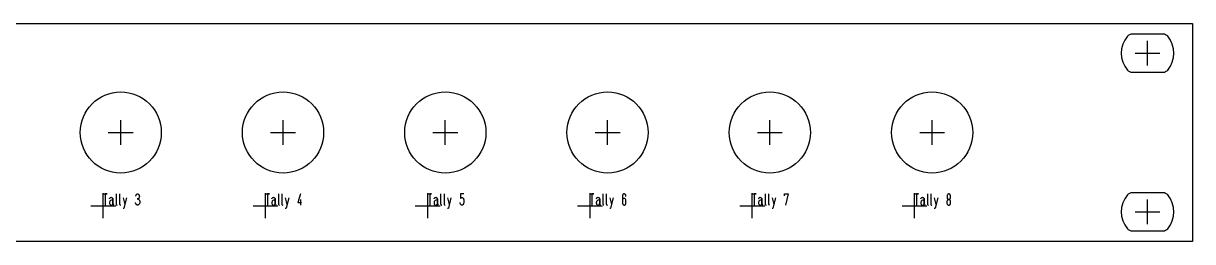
# Model space of a CAD drawing. Header units: millimetres. Extents: x -2 to 483, y -2 to 44.
# Drawn here: x 249.6 to 483, y 0 to 43.6 of the extents above; entities that cross this region are included whole.
import ezdxf

# ---------------------------------------------------------------- set-up
doc = ezdxf.new("R2010")
doc.units = ezdxf.units.MM
for name, color, linetype in [('Bezugspunkte', 1, 'CONTINUOUS'), ('Gravur', 7, 'CONTINUOUS'), ('Kontur', 7, 'CONTINUOUS')]:
    doc.layers.add(name, color=color, linetype=linetype)

msp = doc.modelspace()

# ---------------------------------------------------------------- linework, layer by layer
at = {"layer": 'Bezugspunkte', "color": 1, "linetype": 'CONTINUOUS'}
for p, q in [((474, 35.169), (474, 40.131)), ((471.519, 37.65), (476.481, 37.65)), ((269.028, 19.319), (269.028, 24.281)), ((301.422, 19.319), (301.422, 24.281)), ((333.816, 19.319), (333.816, 24.281)), ((366.21, 19.319), (366.21, 24.281)), ((398.603, 19.319), (398.603, 24.281)), ((430.997, 19.319), (430.997, 24.281)), ((266.547, 21.8), (271.509, 21.8)), ((298.941, 21.8), (303.903, 21.8)), ((331.335, 21.8), (336.297, 21.8)), ((363.729, 21.8), (368.691, 21.8)), ((396.122, 21.8), (401.084, 21.8)), ((428.516, 21.8), (433.478, 21.8)), ((265.534, 4.702), (265.534, 9.664)), ((297.924, 4.702), (297.924, 9.664)), ((330.313, 4.702), (330.313, 9.664)), ((362.703, 4.702), (362.703, 9.664)), ((395.093, 4.702), (395.093, 9.664)), ((427.483, 4.702), (427.483, 9.664)), ((263.053, 7.183), (268.015, 7.183)), ((295.443, 7.183), (300.405, 7.183)), ((327.832, 7.183), (332.794, 7.183)), ((360.222, 7.183), (365.184, 7.183)), ((392.612, 7.183), (397.574, 7.183)), ((425.002, 7.183), (429.964, 7.183)), ((474, 3.469), (474, 8.431)), ((471.519, 5.95), (476.481, 5.95))]:
    msp.add_line(p, q, dxfattribs=at)
at = {"layer": 'Gravur', "color": 255, "linetype": 'CONTINUOUS'}
for p, q in [((265.53444, 9.553), (266.30056, 9.553)), ((266.30056, 9.553), (265.9175, 9.553)), ((265.9175, 9.553), (265.9175, 7.283)), ((268.10175, 9.553), (268.10175, 7.56675)), ((268.78275, 9.552), (268.78275, 7.56575)), ((272.07549, 9.29116), (272.12032, 9.37444)), ((272.12032, 9.37444), (272.17774, 9.44261)), ((272.17774, 9.44261), (272.24495, 9.49237)), ((272.24495, 9.49237), (272.31871, 9.5213)), ((272.31871, 9.5213), (272.39542, 9.52801)), ((272.39542, 9.52801), (272.47138, 9.51217)), ((272.47138, 9.51217), (272.54155, 9.4766)), ((272.54155, 9.4766), (272.60504, 9.42319)), ((272.60504, 9.42319), (272.65932, 9.35404)), ((272.65932, 9.35404), (272.70224, 9.27192)), ((297.92444, 9.553), (298.69056, 9.553)), ((298.69056, 9.553), (298.3075, 9.553)), ((298.3075, 9.553), (298.3075, 7.283)), ((300.49175, 9.553), (300.49175, 7.56675)), ((301.17275, 9.552), (301.17275, 7.56575)), ((304.93231, 9.55), (304.379, 7.8475)), ((330.31344, 9.553), (331.07956, 9.553)), ((331.07956, 9.553), (330.6965, 9.553)), ((330.6965, 9.553), (330.6965, 7.283)), ((332.88075, 9.553), (332.88075, 7.56675)), ((333.56175, 9.552), (333.56175, 7.56575)), ((337.49156, 9.55), (336.85312, 9.55)), ((336.85312, 9.55), (336.85312, 8.58525)), ((362.70344, 9.553), (363.46956, 9.553)), ((363.46956, 9.553), (363.0865, 9.553)), ((363.0865, 9.553), (363.0865, 7.283)), ((365.27075, 9.553), (365.27075, 7.56675)), ((365.95175, 9.552), (365.95175, 7.56575)), ((369.22737, 9.36315), (369.19066, 9.28107)), ((369.2758, 9.4336), (369.22737, 9.36315)), ((369.33395, 9.48947), (369.2758, 9.4336)), ((369.39939, 9.52845), (369.33395, 9.48947)), ((369.4694, 9.54891), (369.39939, 9.52845)), ((369.54106, 9.55), (369.4694, 9.54891)), ((369.61021, 9.53248), (369.54106, 9.55)), ((369.6757, 9.49807), (369.61021, 9.53248)), ((369.73523, 9.448), (369.6757, 9.49807)), ((369.78672, 9.384), (369.73523, 9.448)), ((369.82835, 9.30832), (369.78672, 9.384)), ((395.09344, 9.553), (395.85956, 9.553)), ((395.85956, 9.553), (395.4765, 9.553)), ((395.4765, 9.553), (395.4765, 7.283)), ((397.66075, 9.553), (397.66075, 7.56675)), ((398.34175, 9.552), (398.34175, 7.56575)), ((401.548, 9.15275), (401.548, 9.55)), ((401.548, 9.55), (402.27156, 9.55)), ((402.27156, 9.55), (401.71825, 7.28)), ((427.48344, 9.553), (428.24956, 9.553)), ((428.24956, 9.553), (427.8665, 9.553)), ((427.8665, 9.553), (427.8665, 7.283)), ((430.05075, 9.553), (430.05075, 7.56675)), ((430.73175, 9.552), (430.73175, 7.56575)), ((434.05485, 9.37906), (434.01428, 9.29298)), ((434.10876, 9.45095), (434.05485, 9.37906)), ((434.17333, 9.50504), (434.10876, 9.45095)), ((434.24529, 9.53862), (434.17333, 9.50504)), ((434.32106, 9.55), (434.24529, 9.53862)), ((434.39683, 9.53862), (434.32106, 9.55)), ((434.4688, 9.50504), (434.39683, 9.53862)), ((434.53336, 9.45095), (434.4688, 9.50504)), ((434.58728, 9.37906), (434.53336, 9.45095)), ((434.62784, 9.29298), (434.58728, 9.37906)), ((266.78244, 8.5315), (266.81401, 8.62079)), ((266.80275, 7.89334), (266.78916, 7.79389)), ((266.78916, 7.79389), (266.79162, 7.69285)), ((266.79162, 7.69285), (266.81001, 7.59478)), ((266.83177, 7.98674), (266.80275, 7.89334)), ((266.81001, 7.59478), (266.8435, 7.50408)), ((266.81401, 8.62079), (266.85858, 8.69961)), ((266.87491, 8.06987), (266.83177, 7.98674)), ((266.8435, 7.50408), (266.89059, 7.42485)), ((266.85858, 8.69961), (266.91427, 8.76464)), ((266.93023, 8.13899), (266.87491, 8.06987)), ((266.89059, 7.42485), (266.94916, 7.36065)), ((266.91427, 8.76464), (266.97875, 8.81316)), ((266.99525, 8.191), (266.93023, 8.13899)), ((266.94916, 7.36065), (267.01657, 7.31437)), ((266.97875, 8.81316), (267.04929, 8.84311)), ((267.37831, 8.36125), (266.99525, 8.191)), ((267.01657, 7.31437), (267.08978, 7.28809)), ((267.04929, 8.84311), (267.12294, 8.85323)), ((267.08978, 7.28809), (267.1655, 7.283)), ((267.12294, 8.85323), (267.19658, 8.84311)), ((267.1655, 7.283), (267.23094, 7.29551)), ((267.19658, 8.84311), (267.26713, 8.81316)), ((267.23094, 7.29551), (267.29288, 7.32629)), ((267.26713, 8.81316), (267.3316, 8.76464)), ((267.29288, 7.32629), (267.34849, 7.37394)), ((267.3316, 8.76464), (267.3873, 8.69961)), ((267.34849, 7.37394), (267.39524, 7.43626)), ((267.41602, 8.38497), (267.37831, 8.36125)), ((267.3873, 8.69961), (267.43187, 8.62079)), ((267.39524, 7.43626), (267.43097, 7.51041)), ((267.445, 8.42493), (267.41602, 8.38497)), ((267.43097, 7.51041), (267.45405, 7.593)), ((267.43187, 8.62079), (267.46344, 8.5315)), ((267.46152, 8.47597), (267.445, 8.42493)), ((267.45405, 7.593), (267.46344, 7.68025)), ((267.46344, 8.5315), (267.46152, 8.47597)), ((267.46344, 7.68025), (267.46344, 8.5315)), ((267.46344, 8.5315), (267.46344, 7.68025)), ((267.46344, 7.68025), (267.48326, 7.56614)), ((267.48326, 7.56614), (267.51924, 7.45928)), ((267.51924, 7.45928), (267.57002, 7.3637)), ((267.57002, 7.3637), (267.63369, 7.283)), ((268.10175, 7.56675), (268.11345, 7.49627)), ((268.11345, 7.49627), (268.13675, 7.4311)), ((268.13675, 7.4311), (268.17045, 7.3746)), ((268.17045, 7.3746), (268.21283, 7.32967)), ((268.21283, 7.32967), (268.2617, 7.2986)), ((268.2617, 7.2986), (268.31456, 7.283)), ((268.78275, 7.56575), (268.79445, 7.49527)), ((268.79445, 7.49527), (268.81775, 7.4301)), ((268.81775, 7.4301), (268.85145, 7.3736)), ((268.85145, 7.3736), (268.89383, 7.32867)), ((268.89383, 7.32867), (268.9427, 7.2976)), ((268.9427, 7.2976), (268.99556, 7.282)), ((269.47794, 8.7565), (269.81844, 7.3945)), ((270.15894, 8.7565), (269.64819, 6.7135)), ((272.00432, 7.68564), (271.989, 7.79075)), ((272.03471, 7.58652), (272.00432, 7.68564)), ((272.03156, 9.096), (272.04542, 9.19683)), ((272.07901, 7.4972), (272.03471, 7.58652)), ((272.04542, 9.19683), (272.07549, 9.29116)), ((272.13552, 7.42111), (272.07901, 7.4972)), ((272.20206, 7.36116), (272.13552, 7.42111)), ((272.27609, 7.31965), (272.20206, 7.36116)), ((272.35477, 7.29818), (272.27609, 7.31965)), ((272.3295, 8.5285), (272.41586, 8.53143)), ((272.40456, 8.52683), (272.3295, 8.5285)), ((272.43508, 7.29757), (272.35477, 7.29818)), ((272.47838, 8.54503), (272.40456, 8.52683)), ((272.41586, 8.53143), (272.50113, 8.513)), ((272.51394, 7.31783), (272.43508, 7.29757)), ((272.54803, 8.5824), (272.47838, 8.54503)), ((272.50113, 8.513), (272.58237, 8.47385)), ((272.59431, 7.36006), (272.51394, 7.31783)), ((272.61073, 8.63744), (272.54803, 8.5824)), ((272.58237, 8.47385), (272.65678, 8.41534)), ((272.66743, 7.42139), (272.59431, 7.36006)), ((272.664, 8.70797), (272.61073, 8.63744)), ((272.65678, 8.41534), (272.72178, 8.33947)), ((272.70573, 8.79118), (272.664, 8.70797)), ((272.73078, 7.49969), (272.66743, 7.42139)), ((272.70224, 9.27192), (272.7321, 9.18008)), ((272.73424, 8.88378), (272.70573, 8.79118)), ((272.72178, 8.33947), (272.77513, 8.24889)), ((272.78216, 7.59228), (272.73078, 7.49969)), ((272.7321, 9.18008), (272.74769, 9.08216)), ((272.74842, 8.98207), (272.73424, 8.88378)), ((272.74769, 9.08216), (272.74842, 8.98207)), ((272.77513, 8.24889), (272.81498, 8.1467)), ((272.81981, 7.69594), (272.78216, 7.59228)), ((272.81498, 8.1467), (272.83997, 8.03644)), ((272.84243, 7.8071), (272.81981, 7.69594)), ((272.83997, 8.03644), (272.84923, 7.92193)), ((272.84923, 7.92193), (272.84243, 7.8071)), ((299.17244, 8.5315), (299.20401, 8.62079)), ((299.19275, 7.89334), (299.17916, 7.79389)), ((299.17916, 7.79389), (299.18162, 7.69285)), ((299.18162, 7.69285), (299.20001, 7.59478)), ((299.22177, 7.98674), (299.19275, 7.89334)), ((299.20001, 7.59478), (299.2335, 7.50408)), ((299.20401, 8.62079), (299.24858, 8.69961)), ((299.26491, 8.06987), (299.22177, 7.98674)), ((299.2335, 7.50408), (299.28059, 7.42485)), ((299.24858, 8.69961), (299.30427, 8.76464)), ((299.32023, 8.13899), (299.26491, 8.06987)), ((299.28059, 7.42485), (299.33916, 7.36065)), ((299.30427, 8.76464), (299.36875, 8.81316)), ((299.38525, 8.191), (299.32023, 8.13899)), ((299.33916, 7.36065), (299.40657, 7.31437)), ((299.36875, 8.81316), (299.43929, 8.84311)), ((299.76831, 8.36125), (299.38525, 8.191)), ((299.40657, 7.31437), (299.47978, 7.28809)), ((299.43929, 8.84311), (299.51294, 8.85323)), ((299.47978, 7.28809), (299.5555, 7.283)), ((299.51294, 8.85323), (299.58658, 8.84311)), ((299.5555, 7.283), (299.62094, 7.29551)), ((299.58658, 8.84311), (299.65713, 8.81316)), ((299.62094, 7.29551), (299.68288, 7.32629)), ((299.65713, 8.81316), (299.7216, 8.76464)), ((299.68288, 7.32629), (299.73849, 7.37394)), ((299.7216, 8.76464), (299.7773, 8.69961)), ((299.73849, 7.37394), (299.78524, 7.43626)), ((299.80602, 8.38497), (299.76831, 8.36125)), ((299.7773, 8.69961), (299.82187, 8.62079)), ((299.78524, 7.43626), (299.82097, 7.51041)), ((299.835, 8.42493), (299.80602, 8.38497)), ((299.82097, 7.51041), (299.84405, 7.593)), ((299.82187, 8.62079), (299.85344, 8.5315)), ((299.85152, 8.47597), (299.835, 8.42493)), ((299.84405, 7.593), (299.85344, 7.68025)), ((299.85344, 8.5315), (299.85152, 8.47597)), ((299.85344, 7.68025), (299.85344, 8.5315)), ((299.85344, 8.5315), (299.85344, 7.68025)), ((299.85344, 7.68025), (299.87326, 7.56614)), ((299.87326, 7.56614), (299.90924, 7.45928)), ((299.90924, 7.45928), (299.96002, 7.3637)), ((299.96002, 7.3637), (300.02369, 7.283)), ((300.49175, 7.56675), (300.50345, 7.49627)), ((300.50345, 7.49627), (300.52675, 7.4311)), ((300.52675, 7.4311), (300.56045, 7.3746)), ((300.56045, 7.3746), (300.60283, 7.32967)), ((300.60283, 7.32967), (300.6517, 7.2986)), ((300.6517, 7.2986), (300.70456, 7.283)), ((301.17275, 7.56575), (301.18445, 7.49527)), ((301.18445, 7.49527), (301.20775, 7.4301)), ((301.20775, 7.4301), (301.24145, 7.3736)), ((301.24145, 7.3736), (301.28383, 7.32867)), ((301.28383, 7.32867), (301.3327, 7.2976)), ((301.3327, 7.2976), (301.38556, 7.282)), ((301.86794, 8.7565), (302.20844, 7.3945)), ((302.54894, 8.7565), (302.03819, 6.7135)), ((304.379, 7.8475), (305.10256, 7.8475)), ((304.93231, 8.415), (304.93231, 7.28)), ((331.56144, 8.5315), (331.59301, 8.62079)), ((331.58175, 7.89334), (331.56816, 7.79389)), ((331.56816, 7.79389), (331.57062, 7.69285)), ((331.57062, 7.69285), (331.58901, 7.59478)), ((331.61077, 7.98674), (331.58175, 7.89334)), ((331.58901, 7.59478), (331.6225, 7.50408)), ((331.59301, 8.62079), (331.63758, 8.69961)), ((331.65391, 8.06987), (331.61077, 7.98674)), ((331.6225, 7.50408), (331.66959, 7.42485)), ((331.63758, 8.69961), (331.69327, 8.76464)), ((331.70923, 8.13899), (331.65391, 8.06987)), ((331.66959, 7.42485), (331.72816, 7.36065)), ((331.69327, 8.76464), (331.75775, 8.81316)), ((331.77425, 8.191), (331.70923, 8.13899)), ((331.72816, 7.36065), (331.79557, 7.31437)), ((331.75775, 8.81316), (331.82829, 8.84311)), ((332.15731, 8.36125), (331.77425, 8.191)), ((331.79557, 7.31437), (331.86878, 7.28809)), ((331.82829, 8.84311), (331.90194, 8.85323)), ((331.86878, 7.28809), (331.9445, 7.283)), ((331.90194, 8.85323), (331.97558, 8.84311)), ((331.9445, 7.283), (332.00994, 7.29551)), ((331.97558, 8.84311), (332.04613, 8.81316)), ((332.00994, 7.29551), (332.07188, 7.32629)), ((332.04613, 8.81316), (332.1106, 8.76464)), ((332.07188, 7.32629), (332.12749, 7.37394)), ((332.1106, 8.76464), (332.1663, 8.69961)), ((332.12749, 7.37394), (332.17424, 7.43626)), ((332.19502, 8.38497), (332.15731, 8.36125)), ((332.1663, 8.69961), (332.21087, 8.62079)), ((332.17424, 7.43626), (332.20997, 7.51041)), ((332.224, 8.42493), (332.19502, 8.38497)), ((332.20997, 7.51041), (332.23305, 7.593)), ((332.21087, 8.62079), (332.24244, 8.5315)), ((332.24052, 8.47597), (332.224, 8.42493)), ((332.23305, 7.593), (332.24244, 7.68025)), ((332.24244, 8.5315), (332.24052, 8.47597)), ((332.24244, 7.68025), (332.24244, 8.5315)), ((332.24244, 8.5315), (332.24244, 7.68025)), ((332.24244, 7.68025), (332.26226, 7.56614)), ((332.26226, 7.56614), (332.29824, 7.45928)), ((332.29824, 7.45928), (332.34902, 7.3637)), ((332.34902, 7.3637), (332.41269, 7.283)), ((332.88075, 7.56675), (332.89245, 7.49627)), ((332.89245, 7.49627), (332.91575, 7.4311)), ((332.91575, 7.4311), (332.94945, 7.3746)), ((332.94945, 7.3746), (332.99183, 7.32967)), ((332.99183, 7.32967), (333.0407, 7.2986)), ((333.0407, 7.2986), (333.09356, 7.283)), ((333.56175, 7.56575), (333.57345, 7.49527)), ((333.57345, 7.49527), (333.59675, 7.4301)), ((333.59675, 7.4301), (333.63045, 7.3736)), ((333.63045, 7.3736), (333.67283, 7.32867)), ((333.67283, 7.32867), (333.7217, 7.2976)), ((333.7217, 7.2976), (333.77456, 7.282)), ((334.25694, 8.7565), (334.59744, 7.3945)), ((334.93794, 8.7565), (334.42719, 6.7135)), ((336.77757, 7.69237), (336.768, 7.79075)), ((336.80074, 7.5981), (336.77757, 7.69237)), ((336.83667, 7.51124), (336.80074, 7.5981)), ((336.88413, 7.43483), (336.83667, 7.51124)), ((336.85312, 8.58525), (336.9008, 8.66554)), ((336.94143, 7.37156), (336.88413, 7.43483)), ((336.9008, 8.66554), (336.96058, 8.72983)), ((337.00658, 7.32365), (336.94143, 7.37156)), ((336.96058, 8.72983), (337.02952, 8.77496)), ((337.07728, 7.29277), (337.00658, 7.32365)), ((337.02952, 8.77496), (337.10423, 8.79871)), ((337.15106, 7.28), (337.07728, 7.29277)), ((337.10423, 8.79871), (337.18102, 8.79992)), ((337.22585, 7.2943), (337.15106, 7.28)), ((337.18102, 8.79992), (337.25613, 8.77851)), ((337.29664, 7.32948), (337.22585, 7.2943)), ((337.25613, 8.77851), (337.32584, 8.73555)), ((337.3602, 7.38393), (337.29664, 7.32948)), ((337.32584, 8.73555), (337.38674, 8.67315)), ((337.41362, 7.45515), (337.3602, 7.38393)), ((337.38674, 8.67315), (337.43582, 8.59438)), ((337.45445, 7.5399), (337.41362, 7.45515)), ((337.43582, 8.59438), (337.47066, 8.50312)), ((337.48084, 7.63429), (337.45445, 7.5399)), ((337.47066, 8.50312), (337.48955, 8.40387)), ((337.49156, 7.734), (337.48084, 7.63429)), ((337.48955, 8.40387), (337.49156, 8.3015)), ((337.49156, 8.3015), (337.49156, 7.734)), ((363.95144, 8.5315), (363.98301, 8.62079)), ((363.97175, 7.89334), (363.95816, 7.79389)), ((363.95816, 7.79389), (363.96062, 7.69285)), ((363.96062, 7.69285), (363.97901, 7.59478)), ((364.00077, 7.98674), (363.97175, 7.89334)), ((363.97901, 7.59478), (364.0125, 7.50408)), ((363.98301, 8.62079), (364.02758, 8.69961)), ((364.04391, 8.06987), (364.00077, 7.98674)), ((364.0125, 7.50408), (364.05959, 7.42485)), ((364.02758, 8.69961), (364.08327, 8.76464)), ((364.09923, 8.13899), (364.04391, 8.06987)), ((364.05959, 7.42485), (364.11816, 7.36065)), ((364.08327, 8.76464), (364.14775, 8.81316)), ((364.16425, 8.191), (364.09923, 8.13899)), ((364.11816, 7.36065), (364.18557, 7.31437)), ((364.14775, 8.81316), (364.21829, 8.84311)), ((364.54731, 8.36125), (364.16425, 8.191)), ((364.18557, 7.31437), (364.25878, 7.28809)), ((364.21829, 8.84311), (364.29194, 8.85323)), ((364.25878, 7.28809), (364.3345, 7.283)), ((364.29194, 8.85323), (364.36558, 8.84311)), ((364.3345, 7.283), (364.39994, 7.29551)), ((364.36558, 8.84311), (364.43613, 8.81316)), ((364.39994, 7.29551), (364.46188, 7.32629)), ((364.43613, 8.81316), (364.5006, 8.76464)), ((364.46188, 7.32629), (364.51749, 7.37394)), ((364.5006, 8.76464), (364.5563, 8.69961)), ((364.51749, 7.37394), (364.56424, 7.43626)), ((364.58502, 8.38497), (364.54731, 8.36125)), ((364.5563, 8.69961), (364.60087, 8.62079)), ((364.56424, 7.43626), (364.59997, 7.51041)), ((364.614, 8.42493), (364.58502, 8.38497)), ((364.59997, 7.51041), (364.62305, 7.593)), ((364.60087, 8.62079), (364.63244, 8.5315)), ((364.63052, 8.47597), (364.614, 8.42493)), ((364.62305, 7.593), (364.63244, 7.68025)), ((364.63244, 8.5315), (364.63052, 8.47597)), ((364.63244, 7.68025), (364.63244, 8.5315)), ((364.63244, 8.5315), (364.63244, 7.68025)), ((364.63244, 7.68025), (364.65226, 7.56614)), ((364.65226, 7.56614), (364.68824, 7.45928)), ((364.68824, 7.45928), (364.73902, 7.3637)), ((364.73902, 7.3637), (364.80269, 7.283)), ((365.27075, 7.56675), (365.28245, 7.49627)), ((365.28245, 7.49627), (365.30575, 7.4311)), ((365.30575, 7.4311), (365.33945, 7.3746)), ((365.33945, 7.3746), (365.38183, 7.32967)), ((365.38183, 7.32967), (365.4307, 7.2986)), ((365.4307, 7.2986), (365.48356, 7.283)), ((365.95175, 7.56575), (365.96345, 7.49527)), ((365.96345, 7.49527), (365.98675, 7.4301)), ((365.98675, 7.4301), (366.02045, 7.3736)), ((366.02045, 7.3736), (366.06283, 7.32867)), ((366.06283, 7.32867), (366.1117, 7.2976)), ((366.1117, 7.2976), (366.16456, 7.282)), ((366.64694, 8.7565), (366.98744, 7.3945)), ((367.32794, 8.7565), (366.81719, 6.7135)), ((369.16722, 9.19077), (369.158, 9.096)), ((369.158, 9.096), (369.158, 7.734)), ((369.19812, 8.44361), (369.158, 8.35825)), ((369.158, 7.734), (369.17288, 7.63695)), ((369.19066, 9.28107), (369.16722, 9.19077)), ((369.17288, 7.63695), (369.20155, 7.54556)), ((369.25003, 8.51681), (369.19812, 8.44361)), ((369.20155, 7.54556), (369.24294, 7.46329)), ((369.24294, 7.46329), (369.29547, 7.39325)), ((369.31171, 8.575), (369.25003, 8.51681)), ((369.29547, 7.39325), (369.35717, 7.33807)), ((369.38075, 8.61591), (369.31171, 8.575)), ((369.35717, 7.33807), (369.42571, 7.29984)), ((369.45448, 8.63795), (369.38075, 8.61591)), ((369.42571, 7.29984), (369.4985, 7.28)), ((369.53001, 8.64026), (369.45448, 8.63795)), ((369.4985, 7.28), (369.56872, 7.28659)), ((369.60442, 8.62275), (369.53001, 8.64026)), ((369.56872, 7.28659), (369.63678, 7.31052)), ((369.6748, 8.58611), (369.60442, 8.62275)), ((369.63678, 7.31052), (369.7003, 7.35095)), ((369.73841, 8.53175), (369.6748, 8.58611)), ((369.7003, 7.35095), (369.75706, 7.40646)), ((369.79278, 8.46181), (369.73841, 8.53175)), ((369.75706, 7.40646), (369.80506, 7.4751)), ((369.8358, 8.37899), (369.79278, 8.46181)), ((369.80506, 7.4751), (369.84262, 7.55448)), ((369.85867, 9.22362), (369.82835, 9.30832)), ((369.86578, 8.28652), (369.8358, 8.37899)), ((369.84262, 7.55448), (369.86842, 7.6418)), ((369.87662, 9.13287), (369.85867, 9.22362)), ((369.88156, 8.188), (369.86578, 8.28652)), ((369.86842, 7.6418), (369.88156, 7.734)), ((369.88156, 9.03925), (369.87662, 9.13287)), ((369.88156, 7.734), (369.88156, 8.188)), ((396.34144, 8.5315), (396.37301, 8.62079)), ((396.36175, 7.89334), (396.34816, 7.79389)), ((396.34816, 7.79389), (396.35062, 7.69285)), ((396.35062, 7.69285), (396.36901, 7.59478)), ((396.39077, 7.98674), (396.36175, 7.89334)), ((396.36901, 7.59478), (396.4025, 7.50408)), ((396.37301, 8.62079), (396.41758, 8.69961)), ((396.43391, 8.06987), (396.39077, 7.98674)), ((396.4025, 7.50408), (396.44959, 7.42485)), ((396.41758, 8.69961), (396.47327, 8.76464)), ((396.48923, 8.13899), (396.43391, 8.06987)), ((396.44959, 7.42485), (396.50816, 7.36065)), ((396.47327, 8.76464), (396.53775, 8.81316)), ((396.55425, 8.191), (396.48923, 8.13899)), ((396.50816, 7.36065), (396.57557, 7.31437)), ((396.53775, 8.81316), (396.60829, 8.84311)), ((396.93731, 8.36125), (396.55425, 8.191)), ((396.57557, 7.31437), (396.64878, 7.28809)), ((396.60829, 8.84311), (396.68194, 8.85323)), ((396.64878, 7.28809), (396.7245, 7.283)), ((396.68194, 8.85323), (396.75558, 8.84311)), ((396.7245, 7.283), (396.78994, 7.29551)), ((396.75558, 8.84311), (396.82613, 8.81316)), ((396.78994, 7.29551), (396.85188, 7.32629)), ((396.82613, 8.81316), (396.8906, 8.76464)), ((396.85188, 7.32629), (396.90749, 7.37394)), ((396.8906, 8.76464), (396.9463, 8.69961)), ((396.90749, 7.37394), (396.95424, 7.43626)), ((396.97502, 8.38497), (396.93731, 8.36125)), ((396.9463, 8.69961), (396.99087, 8.62079)), ((396.95424, 7.43626), (396.98997, 7.51041)), ((397.004, 8.42493), (396.97502, 8.38497)), ((396.98997, 7.51041), (397.01305, 7.593)), ((396.99087, 8.62079), (397.02244, 8.5315)), ((397.02052, 8.47597), (397.004, 8.42493)), ((397.01305, 7.593), (397.02244, 7.68025)), ((397.02244, 8.5315), (397.02052, 8.47597)), ((397.02244, 7.68025), (397.02244, 8.5315)), ((397.02244, 8.5315), (397.02244, 7.68025)), ((397.02244, 7.68025), (397.04226, 7.56614)), ((397.04226, 7.56614), (397.07824, 7.45928)), ((397.07824, 7.45928), (397.12902, 7.3637)), ((397.12902, 7.3637), (397.19269, 7.283)), ((397.66075, 7.56675), (397.67245, 7.49627)), ((397.67245, 7.49627), (397.69575, 7.4311)), ((397.69575, 7.4311), (397.72945, 7.3746)), ((397.72945, 7.3746), (397.77183, 7.32967)), ((397.77183, 7.32967), (397.8207, 7.2986)), ((397.8207, 7.2986), (397.87356, 7.283)), ((398.34175, 7.56575), (398.35345, 7.49527)), ((398.35345, 7.49527), (398.37675, 7.4301)), ((398.37675, 7.4301), (398.41045, 7.3736)), ((398.41045, 7.3736), (398.45283, 7.32867)), ((398.45283, 7.32867), (398.5017, 7.2976)), ((398.5017, 7.2976), (398.55456, 7.282)), ((399.03694, 8.7565), (399.37744, 7.3945)), ((399.71794, 8.7565), (399.20719, 6.7135)), ((428.73144, 8.5315), (428.76301, 8.62079)), ((428.75175, 7.89334), (428.73816, 7.79389)), ((428.73816, 7.79389), (428.74062, 7.69285)), ((428.74062, 7.69285), (428.75901, 7.59478)), ((428.78077, 7.98674), (428.75175, 7.89334)), ((428.75901, 7.59478), (428.7925, 7.50408)), ((428.76301, 8.62079), (428.80758, 8.69961)), ((428.82391, 8.06987), (428.78077, 7.98674)), ((428.7925, 7.50408), (428.83959, 7.42485)), ((428.80758, 8.69961), (428.86327, 8.76464)), ((428.87923, 8.13899), (428.82391, 8.06987)), ((428.83959, 7.42485), (428.89816, 7.36065)), ((428.86327, 8.76464), (428.92775, 8.81316)), ((428.94425, 8.191), (428.87923, 8.13899)), ((428.89816, 7.36065), (428.96557, 7.31437)), ((428.92775, 8.81316), (428.99829, 8.84311)), ((429.32731, 8.36125), (428.94425, 8.191)), ((428.96557, 7.31437), (429.03878, 7.28809)), ((428.99829, 8.84311), (429.07194, 8.85323)), ((429.03878, 7.28809), (429.1145, 7.283)), ((429.07194, 8.85323), (429.14558, 8.84311)), ((429.1145, 7.283), (429.17994, 7.29551)), ((429.14558, 8.84311), (429.21613, 8.81316)), ((429.17994, 7.29551), (429.24188, 7.32629)), ((429.21613, 8.81316), (429.2806, 8.76464)), ((429.24188, 7.32629), (429.29749, 7.37394)), ((429.2806, 8.76464), (429.3363, 8.69961)), ((429.29749, 7.37394), (429.34424, 7.43626)), ((429.36502, 8.38497), (429.32731, 8.36125)), ((429.3363, 8.69961), (429.38087, 8.62079)), ((429.34424, 7.43626), (429.37997, 7.51041)), ((429.394, 8.42493), (429.36502, 8.38497)), ((429.37997, 7.51041), (429.40305, 7.593)), ((429.38087, 8.62079), (429.41244, 8.5315)), ((429.41052, 8.47597), (429.394, 8.42493)), ((429.40305, 7.593), (429.41244, 7.68025)), ((429.41244, 8.5315), (429.41052, 8.47597)), ((429.41244, 7.68025), (429.41244, 8.5315)), ((429.41244, 8.5315), (429.41244, 7.68025)), ((429.41244, 7.68025), (429.43226, 7.56614)), ((429.43226, 7.56614), (429.46824, 7.45928)), ((429.46824, 7.45928), (429.51902, 7.3637)), ((429.51902, 7.3637), (429.58269, 7.283)), ((430.05075, 7.56675), (430.06245, 7.49627)), ((430.06245, 7.49627), (430.08575, 7.4311)), ((430.08575, 7.4311), (430.11945, 7.3746)), ((430.11945, 7.3746), (430.16183, 7.32967)), ((430.16183, 7.32967), (430.2107, 7.2986)), ((430.2107, 7.2986), (430.26356, 7.283)), ((430.73175, 7.56575), (430.74345, 7.49527)), ((430.74345, 7.49527), (430.76675, 7.4301)), ((430.76675, 7.4301), (430.80045, 7.3736)), ((430.80045, 7.3736), (430.84283, 7.32867)), ((430.84283, 7.32867), (430.8917, 7.2976)), ((430.8917, 7.2976), (430.94456, 7.282)), ((431.42694, 8.7565), (431.76744, 7.3945)), ((432.10794, 8.7565), (431.59719, 6.7135)), ((433.96021, 8.03619), (433.95219, 7.94208)), ((433.95219, 7.94208), (433.95219, 7.77183)), ((433.95219, 7.77183), (433.95895, 7.6757)), ((433.95895, 7.6757), (433.97974, 7.58321)), ((433.98193, 8.12637), (433.96021, 8.03619)), ((433.97974, 7.58321), (434.01375, 7.49797)), ((433.9891, 9.19702), (433.98056, 9.096)), ((433.98056, 9.096), (433.98056, 8.869)), ((433.98056, 8.869), (433.98681, 8.78026)), ((434.01652, 8.2091), (433.98193, 8.12637)), ((433.98681, 8.78026), (434.006, 8.69489)), ((434.01428, 9.29298), (433.9891, 9.19702)), ((434.006, 8.69489), (434.03739, 8.6162)), ((434.01375, 7.49797), (434.05966, 7.42329)), ((434.06262, 8.28117), (434.01652, 8.2091)), ((434.03739, 8.6162), (434.07976, 8.54727)), ((434.05966, 7.42329), (434.11566, 7.36209)), ((434.11843, 8.33976), (434.06262, 8.28117)), ((434.07976, 8.54727), (434.13146, 8.49077)), ((434.11566, 7.36209), (434.1796, 7.31674)), ((434.18179, 8.38259), (434.11843, 8.33976)), ((434.13146, 8.49077), (434.19048, 8.44891)), ((434.1796, 7.31674), (434.24896, 7.28902)), ((434.25022, 8.408), (434.18179, 8.38259)), ((434.19048, 8.44891), (434.25451, 8.42332)), ((434.24896, 7.28902), (434.32106, 7.28)), ((434.32106, 8.415), (434.25022, 8.408)), ((434.25451, 8.42332), (434.32106, 8.415)), ((434.32106, 8.415), (434.38762, 8.42332)), ((434.39191, 8.408), (434.32106, 8.415)), ((434.32106, 7.28), (434.39316, 7.28902)), ((434.38762, 8.42332), (434.45165, 8.44891)), ((434.46034, 8.38259), (434.39191, 8.408)), ((434.39316, 7.28902), (434.46253, 7.31674)), ((434.45165, 8.44891), (434.51066, 8.49077)), ((434.5237, 8.33976), (434.46034, 8.38259)), ((434.46253, 7.31674), (434.52646, 7.36209)), ((434.51066, 8.49077), (434.56236, 8.54727)), ((434.57951, 8.28117), (434.5237, 8.33976)), ((434.52646, 7.36209), (434.58247, 7.42329)), ((434.56236, 8.54727), (434.60473, 8.6162)), ((434.62561, 8.2091), (434.57951, 8.28117)), ((434.58247, 7.42329), (434.62837, 7.49797)), ((434.60473, 8.6162), (434.63613, 8.69489)), ((434.66019, 8.12637), (434.62561, 8.2091)), ((434.65303, 9.19702), (434.62784, 9.29298)), ((434.62837, 7.49797), (434.66238, 7.58321)), ((434.63613, 8.69489), (434.65532, 8.78026)), ((434.66156, 9.096), (434.65303, 9.19702)), ((434.65532, 8.78026), (434.66156, 8.869)), ((434.68192, 8.03619), (434.66019, 8.12637)), ((434.66156, 8.869), (434.66156, 9.096)), ((434.66238, 7.58321), (434.68317, 7.6757)), ((434.68994, 7.94208), (434.68192, 8.03619)), ((434.68317, 7.6757), (434.68994, 7.77183)), ((434.68994, 7.77183), (434.68994, 7.94208)), ((269.52841, 6.6004), (269.47794, 6.6)), ((269.57647, 6.621), (269.52841, 6.6004)), ((269.61766, 6.6599), (269.57647, 6.621)), ((269.64819, 6.7135), (269.61766, 6.6599)), ((301.91841, 6.6004), (301.86794, 6.6)), ((301.96647, 6.621), (301.91841, 6.6004)), ((302.00766, 6.6599), (301.96647, 6.621)), ((302.03819, 6.7135), (302.00766, 6.6599)), ((334.30741, 6.6004), (334.25694, 6.6)), ((334.35547, 6.621), (334.30741, 6.6004)), ((334.39666, 6.6599), (334.35547, 6.621)), ((334.42719, 6.7135), (334.39666, 6.6599)), ((366.69741, 6.6004), (366.64694, 6.6)), ((366.74547, 6.621), (366.69741, 6.6004)), ((366.78666, 6.6599), (366.74547, 6.621)), ((366.81719, 6.7135), (366.78666, 6.6599)), ((399.08741, 6.6004), (399.03694, 6.6)), ((399.13547, 6.621), (399.08741, 6.6004)), ((399.17666, 6.6599), (399.13547, 6.621)), ((399.20719, 6.7135), (399.17666, 6.6599)), ((431.47741, 6.6004), (431.42694, 6.6)), ((431.52547, 6.621), (431.47741, 6.6004)), ((431.56666, 6.6599), (431.52547, 6.621)), ((431.59719, 6.7135), (431.56666, 6.6599))]:
    msp.add_line(p, q, dxfattribs=at)
at = {"layer": 'Kontur', "color": 7, "linetype": 'CONTINUOUS'}
for p, q in [((0, 43.6), (483, 43.6)), ((483, 43.6), (483, 0)), ((477.105, 41.45), (470.895, 41.45)), ((470.895, 33.85), (477.105, 33.85)), ((477.105, 9.75), (470.895, 9.75)), ((483, 0), (0, 0)), ((470.895, 2.15), (477.105, 2.15))]:
    msp.add_line(p, q, dxfattribs=at)
for centre in [(269.028, 21.8), (301.422, 21.8), (333.816, 21.8), (366.21, 21.8), (398.603, 21.8), (430.997, 21.8)]:
    msp.add_circle(centre, 8.1, dxfattribs=at)
for centre, radius, start, end in [((474, 37.65), 5.24953, 140.06167, 219.93833), ((470.89538, 40.25), 1.2, 90.01816, 140.08379), ((477.10462, 40.25), 1.2, 39.91621, 89.98184), ((474, 37.65), 5.24953, 320.06167, 399.93833), ((470.89538, 35.05), 1.2, 219.91621, 269.98184), ((477.10462, 35.05), 1.2, 270.01816, 320.08379), ((470.89538, 8.55), 1.2, 90.01816, 140.08379), ((477.10462, 8.55), 1.2, 39.91621, 89.98184), ((474, 5.95), 5.24953, 140.06167, 219.93833), ((474, 5.95), 5.24953, 320.06167, 399.93833), ((470.89538, 3.35), 1.2, 219.91621, 269.98184), ((477.10462, 3.35), 1.2, 270.01816, 320.08379)]:
    msp.add_arc(centre, radius, start, end, dxfattribs=at)

doc.saveas('drawing.dxf')
